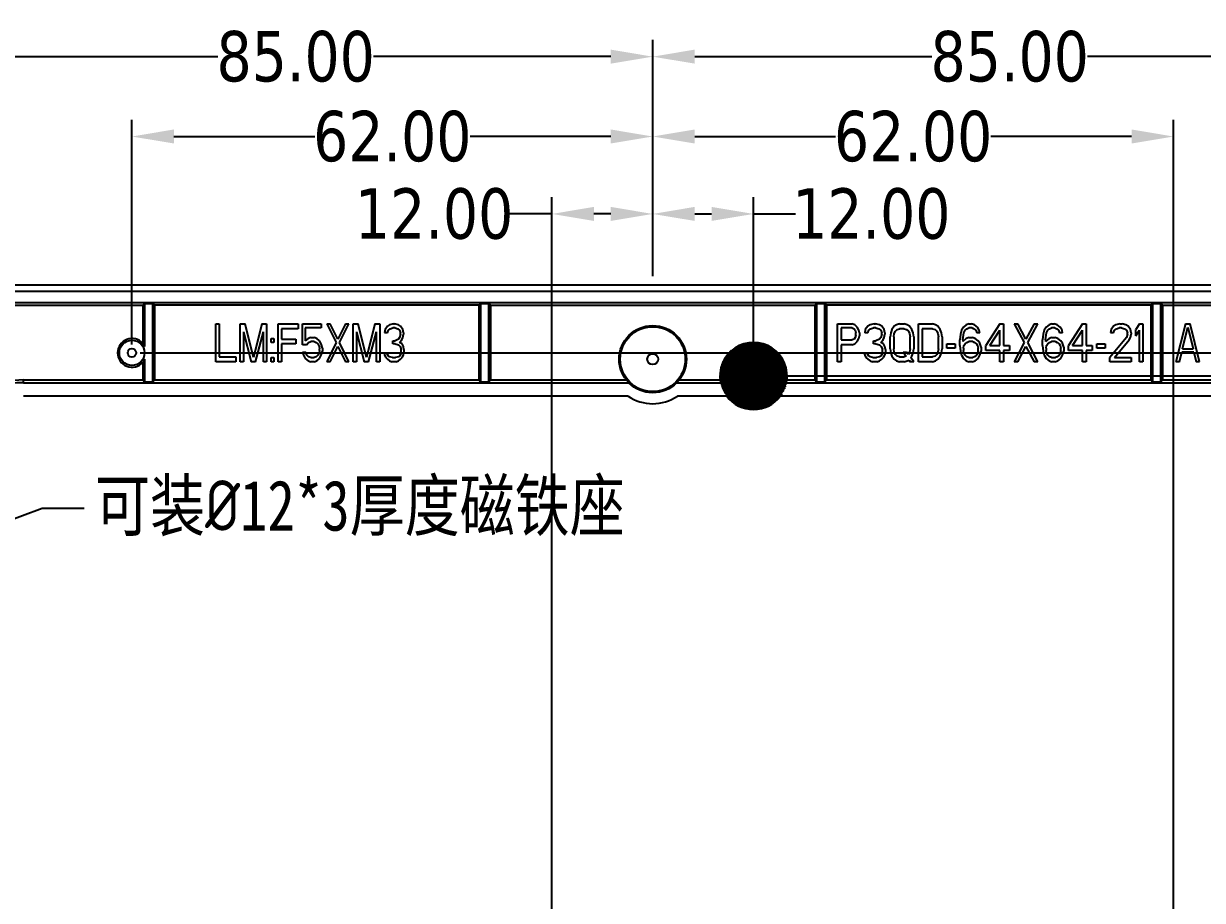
# Model space of a CAD drawing. Extents: x -1094 to 5067, y -562 to 305.
# Drawn here: x 158.5 to 298.9, y 58.8 to 163.2 of the extents above; entities that cross this region are included whole.
import ezdxf

# ---------------------------------------------------------------- set-up
doc = ezdxf.new("R2010")
doc.units = 0
doc.header["$LTSCALE"] = 1.21
doc.header["$MEASUREMENT"] = 0
doc.header["$PDMODE"] = 3
doc.header["$PDSIZE"] = 0.3125
doc.layers.get('0').update_dxf_attribs({"linetype": 'CONTINUOUS'})
doc.layers.get('Defpoints').update_dxf_attribs({"linetype": 'CONTINUOUS'})
doc.layers.add('轮廓线', color=7, linetype='CONTINUOUS', lineweight=30)
doc.styles.get("Standard").update_dxf_attribs({"font": 'verdana.ttf', "width": 0.8})
doc.dimstyles.get("Standard").update_dxf_attribs({"dimtxt": 0.15625, "dimasz": 0.1875, "dimexe": 0.125, "dimexo": 0.0625, "dimgap": 0.09, "dimtad": 0, "dimtih": 1, "dimtoh": 1, "dimzin": 4, "dimdsep": 46, "dimtxsty": 'Standard', "dimblk": 'CLOSED', "dimblk1": 'CLOSED', "dimblk2": 'CLOSED', "dimcen": 0.09, "dimadec": 0, "dimazin": 1, "dimtp": 0.01, "dimtm": 0.01, "dimtfac": 1, "dimtofl": 0, "dimtmove": 0, "dimatfit": 3, "dimldrblk": 'CLOSED', "dimfxl": 0, "dimtolj": 1, "dimtzin": 4, "dimarcsym": 0})

# ---------------------------------------------------------------- blocks, each defined once
blk = doc.blocks.new('*D9')
at = {"layer": 'Defpoints', "color": 0, "transparency": 16777216}
for p in [(77.17, 147.48), (77.17, 132.18), (89.17, 131.44)]:
    blk.add_point(p, dxfattribs=at)
at = {"layer": '轮廓线', "color": 0, "lineweight": -2, "transparency": 16777216}
for p, q in [((77.17, 133.18), (77.17, 149.48)), ((89.17, 132.44), (89.17, 149.48)), ((82.17, 147.48), (84.17, 147.48)), ((89.17, 147.48), (110.5, 147.48))]:
    blk.add_line(p, q, dxfattribs=at)
at = {"layer": '轮廓线', "color": 0, "transparency": 16777216}
for points in [[(82.17, 148.32), (82.17, 146.65), (77.17, 147.48)], [(84.17, 148.32), (84.17, 146.65), (89.17, 147.48)]]:
    blk.add_solid(points, dxfattribs=at)
at = {"layer": '轮廓线', "color": 0, "transparency": 16777216, "insert": (119.52, 147.48), "char_height": 6, "width": 97.7749, "attachment_point": 5}
blk.add_mtext('\\A1;12.00', dxfattribs=at)
blk = doc.blocks.new('*D12')
at = {"layer": 'Defpoints', "color": 0, "transparency": 16777216}
for p in [(151.39, 101.97), (139.85, 97.59)]:
    blk.add_point(p, dxfattribs=at)
at = {"layer": '轮廓线', "color": 0, "lineweight": -2, "transparency": 16777216}
for p, q in [((160.74, 105.51), (156.07, 103.74)), ((165.74, 105.51), (160.74, 105.51))]:
    blk.add_line(p, q, dxfattribs=at)
at = {"layer": '轮廓线', "color": 0, "transparency": 16777216}
blk.add_solid([(155.77, 104.52), (156.36, 102.96), (151.39, 101.97)], dxfattribs=at)
at = {"layer": '轮廓线', "color": 0, "transparency": 16777216, "insert": (198.56, 105.51), "char_height": 6, "attachment_point": 5}
blk.add_mtext('\\A1;{\\fSimSun|b0|i0|c134|p2;可装\\fISOCPEUR|b0|i0|c0|p34;%%C\\fSimSun|b0|i0|c134|p2;12*3厚度磁铁座}', dxfattribs=at)
blk = doc.blocks.new('*D13')
at = {"layer": 'Defpoints', "color": 0, "transparency": 16777216}
for p in [(245.42, 140.57), (233.42, 132.18), (245.42, 121.28)]:
    blk.add_point(p, dxfattribs=at)
at = {"layer": '轮廓线', "color": 0, "lineweight": -2, "transparency": 16777216}
for p, q in [((233.42, 133.18), (233.42, 142.57)), ((245.42, 122.28), (245.42, 142.57)), ((238.42, 140.57), (240.42, 140.57)), ((245.42, 140.57), (250.42, 140.57))]:
    blk.add_line(p, q, dxfattribs=at)
at = {"layer": '轮廓线', "color": 0, "transparency": 16777216}
for points in [[(238.42, 141.41), (238.42, 139.74), (233.42, 140.57)], [(240.42, 141.41), (240.42, 139.74), (245.42, 140.57)]]:
    blk.add_solid(points, dxfattribs=at)
at = {"layer": '轮廓线', "color": 0, "transparency": 16777216, "insert": (259.44, 140.57), "char_height": 6, "attachment_point": 5}
blk.add_mtext('\\A1;12.00', dxfattribs=at)
blk = doc.blocks.new('*D14')
at = {"layer": 'Defpoints', "color": 0, "transparency": 16777216}
for p in [(221.42, 140.57), (233.42, 135.29), (221.42, -48.72)]:
    blk.add_point(p, dxfattribs=at)
at = {"layer": '轮廓线', "color": 0, "lineweight": -2, "transparency": 16777216}
for p, q in [((221.42, -47.72), (221.42, 142.57)), ((233.42, 136.29), (233.42, 142.57)), ((221.42, 140.57), (216.42, 140.57)), ((228.42, 140.57), (226.42, 140.57))]:
    blk.add_line(p, q, dxfattribs=at)
at = {"layer": '轮廓线', "color": 0, "transparency": 16777216}
for points in [[(226.42, 141.41), (226.42, 139.74), (221.42, 140.57)], [(228.42, 141.41), (228.42, 139.74), (233.42, 140.57)]]:
    blk.add_solid(points, dxfattribs=at)
at = {"layer": '轮廓线', "color": 0, "transparency": 16777216, "insert": (207.4, 140.57), "char_height": 6, "attachment_point": 5}
blk.add_mtext('\\A1;12.00', dxfattribs=at)
blk = doc.blocks.new('*D15')
at = {"layer": 'Defpoints', "color": 0, "transparency": 16777216}
for p in [(171.42, 149.79), (233.42, 135.29), (171.42, 124.03)]:
    blk.add_point(p, dxfattribs=at)
at = {"layer": '轮廓线', "color": 0, "lineweight": -2, "transparency": 16777216}
for p, q in [((171.42, 125.03), (171.42, 151.79)), ((233.42, 136.29), (233.42, 151.79)), ((176.42, 149.79), (193.18, 149.79)), ((228.42, 149.79), (211.67, 149.79))]:
    blk.add_line(p, q, dxfattribs=at)
at = {"layer": '轮廓线', "color": 0, "transparency": 16777216}
for points in [[(176.42, 150.63), (176.42, 148.96), (171.42, 149.79)], [(228.42, 150.63), (228.42, 148.96), (233.42, 149.79)]]:
    blk.add_solid(points, dxfattribs=at)
at = {"layer": '轮廓线', "color": 0, "transparency": 16777216, "insert": (202.42, 149.79), "char_height": 6, "attachment_point": 5}
blk.add_mtext('\\A1;62.00', dxfattribs=at)
blk = doc.blocks.new('*D16')
at = {"layer": 'Defpoints', "color": 0, "transparency": 16777216}
for p in [(148.42, 159.3), (233.42, 144.04), (148.42, 109.28)]:
    blk.add_point(p, dxfattribs=at)
at = {"layer": '轮廓线', "color": 0, "lineweight": -2, "transparency": 16777216}
for p, q in [((148.42, 110.28), (148.42, 161.3)), ((233.42, 145.04), (233.42, 161.3)), ((153.42, 159.3), (181.65, 159.3)), ((228.42, 159.3), (200.19, 159.3))]:
    blk.add_line(p, q, dxfattribs=at)
at = {"layer": '轮廓线', "color": 0, "transparency": 16777216}
for points in [[(153.42, 160.14), (153.42, 158.47), (148.42, 159.3)], [(228.42, 160.14), (228.42, 158.47), (233.42, 159.3)]]:
    blk.add_solid(points, dxfattribs=at)
at = {"layer": '轮廓线', "color": 0, "transparency": 16777216, "insert": (190.92, 159.3), "char_height": 6, "attachment_point": 5}
blk.add_mtext('\\A1;85.00', dxfattribs=at)
blk = doc.blocks.new('*D17')
at = {"layer": 'Defpoints', "color": 0, "transparency": 16777216}
for p in [(295.42, 149.79), (233.42, 144.04), (295.42, -51.47)]:
    blk.add_point(p, dxfattribs=at)
at = {"layer": '轮廓线', "color": 0, "lineweight": -2, "transparency": 16777216}
for p, q in [((233.42, 145.04), (233.42, 151.79)), ((295.42, -50.47), (295.42, 151.79)), ((238.42, 149.79), (255.18, 149.79)), ((290.42, 149.79), (273.67, 149.79))]:
    blk.add_line(p, q, dxfattribs=at)
at = {"layer": '轮廓线', "color": 0, "transparency": 16777216}
for points in [[(238.42, 150.63), (238.42, 148.96), (233.42, 149.79)], [(290.42, 150.63), (290.42, 148.96), (295.42, 149.79)]]:
    blk.add_solid(points, dxfattribs=at)
at = {"layer": '轮廓线', "color": 0, "transparency": 16777216, "insert": (264.42, 149.79), "char_height": 6, "attachment_point": 5}
blk.add_mtext('\\A1;62.00', dxfattribs=at)
blk = doc.blocks.new('*D18')
at = {"layer": 'Defpoints', "color": 0, "transparency": 16777216}
for p in [(318.42, 159.3), (233.42, 153.17), (318.42, 109.28)]:
    blk.add_point(p, dxfattribs=at)
at = {"layer": '轮廓线', "color": 0, "lineweight": -2, "transparency": 16777216}
for p, q in [((233.42, 154.17), (233.42, 161.3)), ((318.42, 110.28), (318.42, 161.3)), ((238.42, 159.3), (266.65, 159.3)), ((313.42, 159.3), (285.19, 159.3))]:
    blk.add_line(p, q, dxfattribs=at)
at = {"layer": '轮廓线', "color": 0, "transparency": 16777216}
for points in [[(238.42, 160.14), (238.42, 158.47), (233.42, 159.3)], [(313.42, 160.14), (313.42, 158.47), (318.42, 159.3)]]:
    blk.add_solid(points, dxfattribs=at)
at = {"layer": '轮廓线', "color": 0, "transparency": 16777216, "insert": (275.92, 159.3), "char_height": 6, "attachment_point": 5}
blk.add_mtext('\\A1;85.00', dxfattribs=at)
blk = doc.blocks.new('*D20')
at = {"layer": 'Defpoints', "color": 0, "transparency": 16777216}
for p in [(245.42, 121.28), (348.08, 121.28), (332.55, 36.28)]:
    blk.add_point(p, dxfattribs=at)
at = {"layer": '轮廓线', "color": 0, "lineweight": -2, "transparency": 16777216}
for p, q in [((246.42, 121.28), (350.08, 121.28)), ((348.08, 116.28), (348.08, 88.05)), ((348.08, 41.28), (348.08, 69.51)), ((333.55, 36.28), (350.08, 36.28))]:
    blk.add_line(p, q, dxfattribs=at)
at = {"layer": '轮廓线', "color": 0, "transparency": 16777216}
for points in [[(347.24, 116.28), (348.91, 116.28), (348.08, 121.28)], [(347.24, 41.28), (348.91, 41.28), (348.08, 36.28)]]:
    blk.add_solid(points, dxfattribs=at)
at = {"layer": '轮廓线', "color": 0, "transparency": 16777216, "insert": (348.08, 78.78), "char_height": 6, "attachment_point": 5, "rotation": 90}
blk.add_mtext('\\A1;85.00', dxfattribs=at)
blk = doc.blocks.new('*D21')
at = {"layer": 'Defpoints', "color": 0, "transparency": 16777216}
for p in [(171.42, 124.03), (359.32, 124.03), (341.81, 36.28)]:
    blk.add_point(p, dxfattribs=at)
at = {"layer": '轮廓线', "color": 0, "lineweight": -2, "transparency": 16777216}
for p, q in [((172.42, 124.03), (361.32, 124.03)), ((359.32, 119.03), (359.32, 89.41)), ((359.32, 41.28), (359.32, 70.9)), ((342.81, 36.28), (361.32, 36.28))]:
    blk.add_line(p, q, dxfattribs=at)
at = {"layer": '轮廓线', "color": 0, "transparency": 16777216}
for points in [[(358.49, 119.03), (360.15, 119.03), (359.32, 124.03)], [(358.49, 41.28), (360.15, 41.28), (359.32, 36.28)]]:
    blk.add_solid(points, dxfattribs=at)
at = {"layer": '轮廓线', "color": 0, "transparency": 16777216, "insert": (359.32, 80.15), "char_height": 6, "attachment_point": 5, "rotation": 90}
blk.add_mtext('\\A1;87.75', dxfattribs=at)

msp = doc.modelspace()

# ---------------------------------------------------------------- hatches: boundary and pattern name
at = {"layer": '轮廓线'}
h = msp.add_hatch(dxfattribs=at)
h.set_pattern_fill('ANSI31', color=2)
h.set_pattern_definition([(45, (50.6349, 28.12221), (-0.08838835, 0.08838835), [])])
edge = h.paths.add_edge_path()
edge.add_arc((148.422, 109.279), 4, 0, 360)
edge = h.paths.add_edge_path()
edge.add_arc((245.422, 121.279), 4, 0, 360)
edge = h.paths.add_edge_path()
edge.add_arc((318.422, 109.279), 4, 0, 360)
edge = h.paths.add_edge_path()
edge.add_arc((318.422, 36.279), 3.86, 0, 360)
edge = h.paths.add_edge_path()
edge.add_arc((148.422, 36.279), 3.86, 0, 360)
edge = h.paths.add_edge_path()
edge.add_arc((148.422, -36.721), 4, 0, 360)
edge = h.paths.add_edge_path()
edge.add_arc((221.422, -48.721), 4, 0, 360)
edge = h.paths.add_edge_path()
edge.add_arc((318.422, -36.721), 4, 0, 360)

# ---------------------------------------------------------------- linework, layer by layer
at = {"color": 7, "linetype": 'Continuous'}
for p, q in [((137.551, 132.128), (329.272, 132.128)), ((138.288, 131.394), (328.535, 131.394)), ((139.675, 130.028), (327.172, 130.028)), ((154.139, 129.701), (172.711, 129.701)), ((172.711, 129.701), (172.925, 129.915)), ((172.711, 129.701), (172.711, 125.162)), ((172.925, 129.915), (172.925, 124.778)), ((172.925, 129.915), (173.925, 129.915)), ((173.925, 120.591), (173.925, 129.915)), ((174.139, 129.701), (173.925, 129.915)), ((174.139, 120.806), (174.139, 129.701)), ((212.71, 129.701), (174.139, 129.701)), ((212.71, 129.701), (212.924, 129.915)), ((212.71, 129.701), (212.71, 120.806)), ((212.924, 129.915), (212.924, 120.591)), ((212.924, 129.915), (213.924, 129.915)), ((213.924, 120.591), (213.924, 129.915)), ((214.138, 129.701), (213.924, 129.915)), ((214.138, 120.806), (214.138, 129.701)), ((214.138, 129.701), (252.709, 129.701)), ((252.709, 129.701), (252.923, 129.915)), ((252.709, 129.701), (252.709, 120.806)), ((252.923, 129.915), (252.923, 120.591)), ((252.923, 129.915), (253.923, 129.915)), ((253.923, 120.591), (253.923, 129.915)), ((254.137, 129.701), (253.923, 129.915)), ((254.137, 120.806), (254.137, 129.701)), ((292.709, 129.701), (254.137, 129.701)), ((292.709, 129.701), (292.923, 129.915)), ((292.709, 129.701), (292.709, 120.806)), ((292.923, 129.915), (292.923, 120.591)), ((292.923, 129.915), (293.923, 129.915)), ((293.923, 120.591), (293.923, 129.915)), ((294.137, 129.701), (293.923, 129.915)), ((294.137, 120.806), (294.137, 129.701)), ((294.137, 129.701), (312.708, 129.701)), ((181.425, 122.978), (181.425, 127.478)), ((181.425, 127.478), (181.818, 127.478)), ((181.818, 127.478), (181.818, 123.553)), ((184.312, 122.978), (184.312, 127.478)), ((184.312, 127.478), (184.903, 127.478)), ((184.706, 126.521), (184.706, 122.978)), ((184.706, 126.521), (185.625, 122.978)), ((185.887, 123.457), (184.903, 127.478)), ((186.871, 127.478), (185.887, 123.457)), ((186.15, 122.978), (187.068, 126.521)), ((186.871, 127.478), (187.462, 127.478)), ((187.068, 122.978), (187.068, 126.521)), ((187.462, 127.478), (187.462, 122.978)), ((188.84, 122.978), (188.84, 127.478)), ((188.84, 127.478), (191.203, 127.478)), ((189.234, 126.904), (189.234, 125.659)), ((191.203, 126.904), (189.234, 126.904)), ((191.203, 127.478), (191.203, 126.904)), ((191.728, 124.989), (191.728, 127.478)), ((191.728, 127.478), (193.959, 127.478)), ((192.056, 126.999), (192.056, 125.468)), ((193.959, 126.999), (192.056, 126.999)), ((193.959, 127.478), (193.959, 126.999)), ((194.615, 127.478), (195.731, 125.276)), ((194.615, 127.478), (195.009, 127.478)), ((195.927, 125.659), (195.009, 127.478)), ((196.846, 127.478), (195.927, 125.659)), ((196.124, 125.276), (197.24, 127.478)), ((196.846, 127.478), (197.24, 127.478)), ((197.765, 122.978), (197.765, 127.478)), ((197.765, 127.478), (198.356, 127.478)), ((198.159, 126.521), (198.159, 122.978)), ((198.159, 126.521), (199.077, 122.978)), ((199.34, 123.457), (198.356, 127.478)), ((200.324, 127.478), (199.34, 123.457)), ((199.602, 122.978), (200.521, 126.521)), ((200.324, 127.478), (200.915, 127.478)), ((200.521, 122.978), (200.521, 126.521)), ((200.915, 127.478), (200.915, 122.978)), ((201.571, 126.808), (201.506, 126.425)), ((201.834, 126.425), (201.506, 126.425)), ((201.834, 127.191), (201.571, 126.808)), ((202.096, 127.382), (201.834, 127.191)), ((201.834, 126.425), (201.965, 126.712)), ((201.965, 126.712), (202.162, 126.904)), ((202.556, 127.478), (202.096, 127.382)), ((202.162, 126.904), (202.49, 126.999)), ((202.752, 126.999), (202.49, 126.999)), ((202.556, 127.478), (202.687, 127.478)), ((203.146, 127.382), (202.687, 127.478)), ((202.752, 126.999), (203.08, 126.904)), ((203.08, 126.904), (203.277, 126.712)), ((203.409, 127.191), (203.146, 127.382)), ((203.277, 126.712), (203.409, 126.425)), ((203.671, 126.808), (203.409, 127.191)), ((203.409, 126.234), (203.409, 126.425)), ((203.737, 126.425), (203.671, 126.808)), ((203.737, 126.425), (203.737, 126.234)), ((255.423, 122.978), (255.423, 127.478)), ((255.423, 127.478), (257.111, 127.478)), ((255.845, 126.999), (255.845, 125.563)), ((257.181, 126.999), (255.845, 126.999)), ((257.462, 127.382), (257.111, 127.478)), ((257.181, 126.999), (257.392, 126.904)), ((257.392, 126.904), (257.533, 126.712)), ((257.744, 127.095), (257.462, 127.382)), ((257.533, 126.712), (257.603, 126.425)), ((257.603, 126.138), (257.603, 126.425)), ((257.955, 126.712), (257.744, 127.095)), ((258.025, 126.425), (257.955, 126.712)), ((258.025, 126.425), (258.025, 126.042)), ((258.728, 126.808), (258.658, 126.425)), ((259.009, 126.425), (258.658, 126.425)), ((259.009, 127.191), (258.728, 126.808)), ((259.29, 127.382), (259.009, 127.191)), ((259.009, 126.425), (259.15, 126.712)), ((259.15, 126.712), (259.361, 126.904)), ((259.783, 127.478), (259.29, 127.382)), ((259.361, 126.904), (259.712, 126.999)), ((259.994, 126.999), (259.712, 126.999)), ((259.783, 127.478), (259.923, 127.478)), ((260.415, 127.382), (259.923, 127.478)), ((259.994, 126.999), (260.345, 126.904)), ((260.345, 126.904), (260.556, 126.712)), ((260.697, 127.191), (260.415, 127.382)), ((260.556, 126.712), (260.697, 126.425)), ((260.978, 126.808), (260.697, 127.191)), ((260.697, 126.234), (260.697, 126.425)), ((261.048, 126.425), (260.978, 126.808)), ((261.048, 126.425), (261.048, 126.234)), ((261.751, 126.425), (261.681, 125.946)), ((261.892, 126.808), (261.751, 126.425)), ((262.173, 127.191), (261.892, 126.808)), ((262.103, 125.946), (262.173, 126.329)), ((262.454, 127.382), (262.173, 127.191)), ((262.173, 126.329), (262.314, 126.617)), ((262.314, 126.617), (262.525, 126.808)), ((262.806, 127.478), (262.454, 127.382)), ((262.525, 126.808), (262.806, 126.904)), ((262.806, 127.478), (263.368, 127.478)), ((263.368, 126.904), (262.806, 126.904)), ((263.72, 127.382), (263.368, 127.478)), ((263.368, 126.904), (263.65, 126.808)), ((263.65, 126.808), (263.861, 126.617)), ((264.001, 127.191), (263.72, 127.382)), ((263.861, 126.617), (264.001, 126.329)), ((264.283, 126.808), (264.001, 127.191)), ((264.001, 126.329), (264.072, 125.946)), ((264.423, 126.425), (264.283, 126.808)), ((264.493, 125.946), (264.423, 126.425)), ((265.056, 122.978), (265.056, 127.478)), ((265.056, 127.478), (266.743, 127.478)), ((265.478, 126.904), (265.478, 123.553)), ((266.743, 126.904), (265.478, 126.904)), ((267.095, 127.382), (266.743, 127.478)), ((266.743, 126.904), (267.025, 126.808)), ((267.025, 126.808), (267.236, 126.617)), ((267.376, 127.191), (267.095, 127.382)), ((267.236, 126.617), (267.376, 126.329)), ((267.657, 126.808), (267.376, 127.191)), ((267.376, 126.329), (267.447, 125.946)), ((267.798, 126.425), (267.657, 126.808)), ((267.868, 125.946), (267.798, 126.425)), ((270.189, 126.712), (270.048, 126.234)), ((270.4, 127.095), (270.189, 126.712)), ((270.751, 127.382), (270.4, 127.095)), ((270.4, 126.138), (270.47, 126.425)), ((270.47, 126.425), (270.611, 126.712)), ((270.611, 126.712), (270.821, 126.904)), ((271.103, 127.478), (270.751, 127.382)), ((270.821, 126.904), (271.032, 126.999)), ((271.454, 126.999), (271.032, 126.999)), ((271.103, 127.478), (271.384, 127.478)), ((271.736, 127.382), (271.384, 127.478)), ((271.454, 126.999), (271.665, 126.904)), ((271.665, 126.904), (271.876, 126.712)), ((272.087, 127.095), (271.736, 127.382)), ((271.876, 126.712), (272.017, 126.425)), ((272.368, 126.425), (272.017, 126.425)), ((272.298, 126.712), (272.087, 127.095)), ((272.368, 126.425), (272.298, 126.712)), ((274.759, 127.478), (273.071, 124.893)), ((273.564, 124.893), (274.759, 126.712)), ((274.759, 127.478), (275.181, 127.478)), ((274.759, 124.893), (274.759, 126.712)), ((275.181, 127.478), (275.181, 124.893)), ((276.446, 127.478), (277.642, 125.276)), ((276.446, 127.478), (276.868, 127.478)), ((277.853, 125.659), (276.868, 127.478)), ((278.837, 127.478), (277.853, 125.659)), ((278.064, 125.276), (279.259, 127.478)), ((278.837, 127.478), (279.259, 127.478)), ((280.032, 126.712), (279.892, 126.234)), ((280.243, 127.095), (280.032, 126.712)), ((280.595, 127.382), (280.243, 127.095)), ((280.243, 126.138), (280.314, 126.425)), ((280.314, 126.425), (280.454, 126.712)), ((280.454, 126.712), (280.665, 126.904)), ((280.946, 127.478), (280.595, 127.382)), ((280.665, 126.904), (280.876, 126.999)), ((281.298, 126.999), (280.876, 126.999)), ((280.946, 127.478), (281.228, 127.478)), ((281.579, 127.382), (281.228, 127.478)), ((281.298, 126.999), (281.509, 126.904)), ((281.509, 126.904), (281.72, 126.712)), ((281.931, 127.095), (281.579, 127.382)), ((281.72, 126.712), (281.86, 126.425)), ((282.212, 126.425), (281.86, 126.425)), ((282.142, 126.712), (281.931, 127.095)), ((282.212, 126.425), (282.142, 126.712)), ((284.602, 127.478), (282.915, 124.893)), ((283.407, 124.893), (284.602, 126.712)), ((284.602, 127.478), (285.024, 127.478)), ((284.602, 124.893), (284.602, 126.712)), ((285.024, 127.478), (285.024, 124.893)), ((287.977, 126.808), (287.907, 126.425)), ((288.259, 126.425), (287.907, 126.425)), ((288.259, 127.191), (287.977, 126.808)), ((288.54, 127.382), (288.259, 127.191)), ((288.259, 126.425), (288.399, 126.712)), ((288.399, 126.712), (288.61, 126.904)), ((289.032, 127.478), (288.54, 127.382)), ((288.61, 126.904), (288.962, 126.999)), ((289.243, 126.999), (288.962, 126.999)), ((289.032, 127.478), (289.313, 127.478)), ((289.243, 126.999), (289.595, 126.904)), ((289.735, 127.382), (289.313, 127.478)), ((289.595, 126.904), (289.806, 126.712)), ((290.016, 127.191), (289.735, 127.382)), ((289.806, 126.712), (289.946, 126.425)), ((289.946, 126.234), (289.946, 126.425)), ((290.298, 126.808), (290.016, 127.191)), ((290.368, 126.425), (290.298, 126.808)), ((290.368, 126.425), (290.368, 126.234)), ((291.352, 127.478), (290.931, 126.808)), ((290.931, 126.042), (290.931, 126.808)), ((290.931, 126.042), (291.352, 126.712)), ((291.352, 127.478), (291.774, 127.478)), ((291.352, 122.978), (291.352, 126.712)), ((291.774, 127.478), (291.774, 122.978)), ((296.837, 127.478), (295.712, 122.978)), ((296.485, 124.51), (297.118, 127.095)), ((296.837, 127.478), (297.399, 127.478)), ((297.118, 127.095), (297.751, 124.51)), ((298.524, 122.978), (297.399, 127.478)), ((172.796, 124.907), (172.925, 124.778)), ((187.987, 125.276), (187.987, 125.755)), ((187.987, 125.755), (188.315, 125.755)), ((188.315, 125.276), (187.987, 125.276)), ((188.315, 125.755), (188.315, 125.276)), ((189.234, 125.659), (190.94, 125.659)), ((189.234, 125.085), (189.234, 122.978)), ((190.94, 125.085), (189.234, 125.085)), ((190.94, 125.659), (190.94, 125.085)), ((192.187, 124.989), (191.728, 124.989)), ((192.384, 125.755), (192.056, 125.468)), ((192.187, 124.989), (192.449, 125.276)), ((192.712, 125.851), (192.384, 125.755)), ((192.449, 125.276), (192.712, 125.372)), ((192.712, 125.851), (193.106, 125.851)), ((193.106, 125.372), (192.712, 125.372)), ((193.434, 125.755), (193.106, 125.851)), ((193.106, 125.372), (193.368, 125.276)), ((193.368, 125.276), (193.565, 125.085)), ((193.762, 125.468), (193.434, 125.755)), ((193.565, 125.085), (193.696, 124.797)), ((193.959, 125.085), (193.762, 125.468)), ((194.09, 124.606), (193.959, 125.085)), ((195.731, 125.276), (194.615, 122.978)), ((197.24, 122.978), (196.124, 125.276)), ((202.49, 125.085), (202.49, 125.468)), ((202.49, 125.468), (202.752, 125.468)), ((202.752, 125.085), (202.49, 125.085)), ((203.146, 125.659), (202.752, 125.468)), ((202.752, 125.085), (203.146, 124.989)), ((203.277, 125.851), (203.146, 125.659)), ((203.146, 124.989), (203.343, 124.797)), ((203.409, 126.234), (203.277, 125.851)), ((203.277, 125.276), (203.54, 125.563)), ((203.605, 125.085), (203.277, 125.276)), ((203.54, 125.563), (203.671, 125.851)), ((203.737, 124.797), (203.605, 125.085)), ((203.671, 125.851), (203.737, 126.234)), ((255.845, 125.563), (257.181, 125.563)), ((255.845, 124.989), (255.845, 122.978)), ((257.111, 124.989), (255.845, 124.989)), ((257.111, 124.989), (257.462, 125.085)), ((257.392, 125.659), (257.181, 125.563)), ((257.533, 125.851), (257.392, 125.659)), ((257.462, 125.085), (257.744, 125.372)), ((257.603, 126.138), (257.533, 125.851)), ((257.744, 125.372), (257.955, 125.755)), ((257.955, 125.755), (258.025, 126.042)), ((259.712, 125.085), (259.712, 125.468)), ((259.712, 125.468), (259.994, 125.468)), ((259.994, 125.085), (259.712, 125.085)), ((260.415, 125.659), (259.994, 125.468)), ((259.994, 125.085), (260.415, 124.989)), ((260.556, 125.851), (260.415, 125.659)), ((260.415, 124.989), (260.626, 124.797)), ((260.697, 126.234), (260.556, 125.851)), ((260.556, 125.276), (260.837, 125.563)), ((260.908, 125.085), (260.556, 125.276)), ((260.837, 125.563), (260.978, 125.851)), ((261.048, 124.797), (260.908, 125.085)), ((260.978, 125.851), (261.048, 126.234)), ((261.681, 124.51), (261.681, 125.946)), ((262.103, 125.946), (262.103, 124.51)), ((264.072, 124.51), (264.072, 125.946)), ((264.493, 125.946), (264.493, 124.51)), ((267.447, 124.51), (267.447, 125.946)), ((267.868, 125.946), (267.868, 124.51)), ((268.431, 124.606), (268.431, 125.085)), ((268.431, 125.085), (269.415, 125.085)), ((269.415, 125.085), (269.415, 124.606)), ((270.048, 126.234), (269.978, 125.563)), ((269.978, 124.893), (269.978, 125.563)), ((270.329, 125.563), (270.4, 126.138)), ((270.751, 125.755), (270.329, 125.372)), ((270.329, 125.563), (270.329, 125.372)), ((270.47, 124.893), (270.611, 125.085)), ((270.611, 125.085), (270.821, 125.276)), ((271.103, 125.851), (270.751, 125.755)), ((270.821, 125.276), (271.032, 125.372)), ((271.525, 125.372), (271.032, 125.372)), ((271.103, 125.851), (271.454, 125.851)), ((271.806, 125.755), (271.454, 125.851)), ((271.525, 125.372), (271.736, 125.276)), ((271.736, 125.276), (271.946, 125.085)), ((272.157, 125.468), (271.806, 125.755)), ((271.946, 125.085), (272.087, 124.893)), ((272.368, 125.18), (272.157, 125.468)), ((272.509, 124.702), (272.368, 125.18)), ((277.642, 125.276), (276.446, 122.978)), ((279.259, 122.978), (278.064, 125.276)), ((279.892, 126.234), (279.821, 125.563)), ((279.821, 124.893), (279.821, 125.563)), ((280.173, 125.563), (280.243, 126.138)), ((280.595, 125.755), (280.173, 125.372)), ((280.173, 125.563), (280.173, 125.372)), ((280.314, 124.893), (280.454, 125.085)), ((280.454, 125.085), (280.665, 125.276)), ((280.946, 125.851), (280.595, 125.755)), ((280.665, 125.276), (280.876, 125.372)), ((281.368, 125.372), (280.876, 125.372)), ((280.946, 125.851), (281.298, 125.851)), ((281.649, 125.755), (281.298, 125.851)), ((281.368, 125.372), (281.579, 125.276)), ((281.579, 125.276), (281.79, 125.085)), ((282.001, 125.468), (281.649, 125.755)), ((281.79, 125.085), (281.931, 124.893)), ((282.212, 125.18), (282.001, 125.468)), ((282.353, 124.702), (282.212, 125.18)), ((286.29, 124.606), (286.29, 125.085)), ((286.29, 125.085), (287.274, 125.085)), ((287.274, 125.085), (287.274, 124.606)), ((289.806, 125.851), (287.837, 123.457)), ((288.399, 123.457), (290.157, 125.563)), ((289.946, 126.234), (289.806, 125.851)), ((290.157, 125.563), (290.298, 125.851)), ((290.298, 125.851), (290.368, 126.234)), ((172.925, 124.778), (172.724, 124.778)), ((181.818, 123.553), (183.787, 123.553)), ((183.787, 123.553), (183.787, 122.978)), ((191.728, 124.127), (191.859, 123.744)), ((191.728, 124.127), (192.121, 124.127)), ((191.859, 123.744), (192.056, 123.361)), ((192.253, 123.744), (192.121, 124.127)), ((192.449, 123.553), (192.253, 123.744)), ((192.712, 123.457), (192.449, 123.553)), ((193.368, 123.553), (193.106, 123.457)), ((193.565, 123.744), (193.368, 123.553)), ((193.696, 124.031), (193.565, 123.744)), ((193.696, 124.797), (193.762, 124.51)), ((193.762, 124.319), (193.696, 124.031)), ((193.762, 124.319), (193.762, 124.51)), ((193.762, 123.361), (193.959, 123.744)), ((193.959, 123.744), (194.09, 124.223)), ((194.09, 124.606), (194.09, 124.223)), ((195.009, 122.978), (195.927, 124.797)), ((195.927, 124.797), (196.846, 122.978)), ((201.44, 124.031), (201.506, 123.744)), ((201.44, 124.031), (201.768, 124.031)), ((201.506, 123.744), (201.637, 123.457)), ((201.834, 123.84), (201.768, 124.031)), ((201.965, 123.648), (201.834, 123.84)), ((202.096, 123.553), (201.965, 123.648)), ((202.424, 123.457), (202.096, 123.553)), ((203.146, 123.553), (202.818, 123.457)), ((203.277, 123.648), (203.146, 123.553)), ((203.409, 123.84), (203.277, 123.648)), ((203.343, 124.797), (203.474, 124.414)), ((203.474, 124.031), (203.409, 123.84)), ((203.474, 124.031), (203.474, 124.414)), ((203.605, 123.457), (203.737, 123.744)), ((203.802, 124.414), (203.737, 124.797)), ((203.737, 123.744), (203.802, 124.031)), ((203.802, 124.414), (203.802, 124.031)), ((258.587, 124.031), (258.658, 123.744)), ((258.587, 124.031), (258.939, 124.031)), ((258.658, 123.744), (258.798, 123.457)), ((259.009, 123.84), (258.939, 124.031)), ((259.15, 123.648), (259.009, 123.84)), ((259.29, 123.553), (259.15, 123.648)), ((259.642, 123.457), (259.29, 123.553)), ((260.415, 123.553), (260.064, 123.457)), ((260.556, 123.648), (260.415, 123.553)), ((260.697, 123.84), (260.556, 123.648)), ((260.626, 124.797), (260.767, 124.414)), ((260.767, 124.031), (260.697, 123.84)), ((260.767, 124.031), (260.767, 124.414)), ((260.908, 123.457), (261.048, 123.744)), ((261.119, 124.414), (261.048, 124.797)), ((261.048, 123.744), (261.119, 124.031)), ((261.119, 124.414), (261.119, 124.031)), ((261.681, 124.51), (261.751, 124.031)), ((261.751, 124.031), (261.892, 123.648)), ((261.892, 123.648), (262.173, 123.266)), ((262.173, 124.127), (262.103, 124.51)), ((262.314, 123.84), (262.173, 124.127)), ((262.525, 123.648), (262.314, 123.84)), ((262.806, 123.553), (262.525, 123.648)), ((262.806, 123.553), (263.368, 123.553)), ((263.228, 124.127), (263.579, 123.648)), ((263.228, 124.127), (263.65, 124.127)), ((263.579, 123.648), (263.368, 123.553)), ((263.861, 123.84), (263.65, 124.127)), ((264.001, 124.127), (263.861, 123.84)), ((264.072, 124.51), (264.001, 124.127)), ((264.142, 123.457), (264.283, 123.648)), ((264.283, 123.648), (264.423, 124.031)), ((264.423, 124.031), (264.493, 124.51)), ((265.478, 123.553), (266.743, 123.553)), ((267.025, 123.648), (266.743, 123.553)), ((267.236, 123.84), (267.025, 123.648)), ((267.376, 124.127), (267.236, 123.84)), ((267.447, 124.51), (267.376, 124.127)), ((267.376, 123.266), (267.657, 123.648)), ((267.657, 123.648), (267.798, 124.031)), ((267.798, 124.031), (267.868, 124.51)), ((269.415, 124.606), (268.431, 124.606)), ((269.978, 124.893), (270.048, 124.223)), ((270.048, 124.223), (270.189, 123.744)), ((270.189, 123.744), (270.4, 123.361)), ((270.4, 124.606), (270.47, 124.893)), ((270.4, 124.606), (270.4, 124.319)), ((270.47, 124.031), (270.4, 124.319)), ((270.611, 123.744), (270.47, 124.031)), ((270.821, 123.553), (270.611, 123.744)), ((271.032, 123.457), (270.821, 123.553)), ((271.736, 123.553), (271.525, 123.457)), ((271.946, 123.744), (271.736, 123.553)), ((272.087, 124.031), (271.946, 123.744)), ((272.087, 124.893), (272.157, 124.606)), ((272.157, 124.319), (272.087, 124.031)), ((272.157, 124.319), (272.157, 124.606)), ((272.157, 123.361), (272.368, 123.744)), ((272.368, 123.744), (272.509, 124.223)), ((272.509, 124.702), (272.509, 124.223)), ((273.071, 124.319), (273.071, 124.893)), ((274.759, 124.319), (273.071, 124.319)), ((273.564, 124.893), (274.759, 124.893)), ((274.759, 122.978), (274.759, 124.319)), ((275.181, 124.893), (275.884, 124.893)), ((275.181, 124.319), (275.181, 122.978)), ((275.884, 124.319), (275.181, 124.319)), ((275.884, 124.893), (275.884, 124.319)), ((276.868, 122.978), (277.853, 124.797)), ((277.853, 124.797), (278.837, 122.978)), ((279.821, 124.893), (279.892, 124.223)), ((279.892, 124.223), (280.032, 123.744)), ((280.032, 123.744), (280.243, 123.361)), ((280.243, 124.606), (280.314, 124.893)), ((280.243, 124.606), (280.243, 124.319)), ((280.314, 124.031), (280.243, 124.319)), ((280.454, 123.744), (280.314, 124.031)), ((280.665, 123.553), (280.454, 123.744)), ((280.876, 123.457), (280.665, 123.553)), ((281.579, 123.553), (281.368, 123.457)), ((281.79, 123.744), (281.579, 123.553)), ((281.931, 124.031), (281.79, 123.744)), ((281.931, 124.893), (282.001, 124.606)), ((282.001, 124.319), (281.931, 124.031)), ((282.001, 124.319), (282.001, 124.606)), ((282.001, 123.361), (282.212, 123.744)), ((282.212, 123.744), (282.353, 124.223)), ((282.353, 124.702), (282.353, 124.223)), ((282.915, 124.319), (282.915, 124.893)), ((284.602, 124.319), (282.915, 124.319)), ((283.407, 124.893), (284.602, 124.893)), ((284.602, 122.978), (284.602, 124.319)), ((285.024, 124.893), (285.727, 124.893)), ((285.024, 124.319), (285.024, 122.978)), ((285.727, 124.319), (285.024, 124.319)), ((285.727, 124.893), (285.727, 124.319)), ((287.274, 124.606), (286.29, 124.606)), ((296.134, 122.978), (296.415, 124.127)), ((297.821, 124.127), (296.415, 124.127)), ((296.485, 124.51), (297.751, 124.51)), ((297.821, 124.127), (298.102, 122.978)), ((172.711, 122.895), (172.711, 120.806)), ((172.724, 123.278), (172.925, 123.278)), ((172.796, 123.15), (172.925, 123.278)), ((172.925, 123.278), (172.925, 120.591)), ((183.787, 122.978), (181.425, 122.978)), ((184.706, 122.978), (184.312, 122.978)), ((186.15, 122.978), (185.625, 122.978)), ((187.462, 122.978), (187.068, 122.978)), ((187.987, 122.978), (187.987, 123.457)), ((187.987, 123.457), (188.315, 123.457)), ((188.315, 122.978), (187.987, 122.978)), ((188.315, 123.457), (188.315, 122.978)), ((189.234, 122.978), (188.84, 122.978)), ((192.056, 123.361), (192.384, 123.074)), ((192.384, 123.074), (192.712, 122.978)), ((192.712, 123.457), (193.106, 123.457)), ((193.106, 122.978), (192.712, 122.978)), ((193.106, 122.978), (193.434, 123.074)), ((193.434, 123.074), (193.762, 123.361)), ((195.009, 122.978), (194.615, 122.978)), ((197.24, 122.978), (196.846, 122.978)), ((198.159, 122.978), (197.765, 122.978)), ((199.602, 122.978), (199.077, 122.978)), ((200.915, 122.978), (200.521, 122.978)), ((201.637, 123.457), (201.834, 123.266)), ((201.834, 123.266), (202.096, 123.074)), ((202.096, 123.074), (202.359, 122.978)), ((202.884, 122.978), (202.359, 122.978)), ((202.424, 123.457), (202.818, 123.457)), ((202.884, 122.978), (203.146, 123.074)), ((203.146, 123.074), (203.409, 123.266)), ((203.409, 123.266), (203.605, 123.457)), ((255.845, 122.978), (255.423, 122.978)), ((258.798, 123.457), (259.009, 123.266)), ((259.009, 123.266), (259.29, 123.074)), ((259.29, 123.074), (259.572, 122.978)), ((260.134, 122.978), (259.572, 122.978)), ((259.642, 123.457), (260.064, 123.457)), ((260.134, 122.978), (260.415, 123.074)), ((260.415, 123.074), (260.697, 123.266)), ((260.697, 123.266), (260.908, 123.457)), ((262.173, 123.266), (262.454, 123.074)), ((262.454, 123.074), (262.806, 122.978)), ((263.368, 122.978), (262.806, 122.978)), ((263.368, 122.978), (263.72, 123.074)), ((263.72, 123.074), (263.931, 123.17)), ((263.931, 123.17), (264.072, 122.978)), ((264.493, 122.978), (264.072, 122.978)), ((264.493, 122.978), (264.142, 123.457)), ((266.743, 122.978), (265.056, 122.978)), ((266.743, 122.978), (267.095, 123.074)), ((267.095, 123.074), (267.376, 123.266)), ((270.4, 123.361), (270.751, 123.074)), ((270.751, 123.074), (271.103, 122.978)), ((271.032, 123.457), (271.525, 123.457)), ((271.454, 122.978), (271.103, 122.978)), ((271.454, 122.978), (271.806, 123.074)), ((271.806, 123.074), (272.157, 123.361)), ((275.181, 122.978), (274.759, 122.978)), ((276.868, 122.978), (276.446, 122.978)), ((279.259, 122.978), (278.837, 122.978)), ((280.243, 123.361), (280.595, 123.074)), ((280.595, 123.074), (280.946, 122.978)), ((280.876, 123.457), (281.368, 123.457)), ((281.298, 122.978), (280.946, 122.978)), ((281.298, 122.978), (281.649, 123.074)), ((281.649, 123.074), (282.001, 123.361)), ((285.024, 122.978), (284.602, 122.978)), ((287.837, 122.978), (287.837, 123.457)), ((290.368, 122.978), (287.837, 122.978)), ((288.399, 123.457), (290.368, 123.457)), ((290.368, 123.457), (290.368, 122.978)), ((291.774, 122.978), (291.352, 122.978)), ((296.134, 122.978), (295.712, 122.978)), ((298.524, 122.978), (298.102, 122.978)), ((158.525, 120.478), (158.525, 120.806)), ((158.525, 120.806), (172.711, 120.806)), ((172.711, 120.806), (172.925, 120.591)), ((174.139, 120.806), (173.925, 120.591)), ((174.139, 120.806), (212.71, 120.806)), ((212.71, 120.806), (212.924, 120.591)), ((214.138, 120.806), (213.924, 120.591)), ((214.138, 120.806), (230.28, 120.806)), ((236.568, 120.806), (241.452, 120.806)), ((249.395, 120.806), (252.709, 120.806)), ((252.709, 120.806), (252.923, 120.591)), ((254.137, 120.806), (253.923, 120.591)), ((254.137, 120.806), (292.709, 120.806)), ((292.709, 120.806), (292.923, 120.591)), ((294.137, 120.806), (293.923, 120.591)), ((294.137, 120.806), (308.322, 120.806)), ((158.525, 120.478), (230.567, 120.478)), ((172.925, 120.591), (173.925, 120.591)), ((212.924, 120.591), (213.924, 120.591)), ((236.28, 120.478), (241.504, 120.478)), ((249.343, 120.478), (308.322, 120.478)), ((252.923, 120.591), (253.923, 120.591)), ((292.923, 120.591), (293.923, 120.591)), ((230.484, 118.864), (158.525, 118.864)), ((242.234, 118.864), (236.364, 118.864)), ((308.322, 118.864), (248.613, 118.864))]:
    msp.add_line(p, q, dxfattribs=at)
for centre, radius in [((233.424, 123.278), 4), ((233.424, 123.278), 3.868), ((171.425, 124.028), 1.5), ((171.425, 124.028), 0.5), ((233.424, 123.278), 0.65), ((245.423, 121.278), 1.25)]:
    msp.add_circle(centre, radius, dxfattribs=at)
for centre, radius, start, end in [((171.425, 124.028), 1.714, 41.39047, 318.60953), ((169.393, 123.907), 3.547, 16.36844, 20.7076), ((167.196, 127.968), 6.383, 330.01365, 331.33856), ((245.423, 121.278), 4, 348.46304, 191.53696), ((169.393, 124.149), 3.547, 339.29207, 343.63189), ((167.196, 120.088), 6.383, 28.66144, 29.98635), ((158.525, 111.178), 9.627, 90, 117.10201), ((158.525, 111.178), 9.3, 90, 167.76982), ((233.424, 123.278), 5.304, 236.33428, 303.66572), ((245.423, 121.278), 4, 217.12613, 322.87387)]:
    msp.add_arc(centre, radius, start, end, dxfattribs=at)

# ---------------------------------------------------------------- dimensions: what is measured, and where the dimension line sits
at = {"layer": '轮廓线'}
for base, p1, p2, picture, middle in [((148.422, 159.304), (233.422, 144.042), (148.422, 109.279), '*D16', (190.922, 159.304)), ((318.422, 159.304), (233.422, 153.173), (318.422, 109.279), '*D18', (275.922, 159.304)), ((171.422, 149.792), (233.422, 135.292), (171.422, 124.029), '*D15', (202.422, 149.792)), ((295.422, 149.792), (233.422, 144.042), (295.422, -51.471), '*D17', (264.422, 149.792)), ((221.422, 140.574), (233.422, 135.292), (221.422, -48.721), '*D14', (207.403, 140.574)), ((245.422, 140.574), (233.422, 132.179), (245.422, 121.279), '*D13', (259.442, 140.574))]:
    dim = msp.add_linear_dim(base=base, p1=p1, p2=p2, dimstyle='Standard', override={"dimtxt": 6, "dimasz": 5, "dimexe": 2, "dimexo": 1, "dimtih": 0, "dimzin": 0, "dimcen": 0, "dimazin": 0, "dimtp": 0, "dimtm": 0, "dimtzin": 0, "dimarcsym": 2}, dxfattribs=at)
    dim.commit()
    dim.dimension.update_dxf_attribs({"geometry": picture, "text_midpoint": middle})
dim = msp.add_linear_dim(base=(77.171, 147.485), p1=(89.171, 131.445), p2=(77.171, 132.179), dimstyle='Standard', override={"dimtxt": 6, "dimasz": 5, "dimexe": 2, "dimexo": 1, "dimtih": 0, "dimzin": 0, "dimcen": 0, "dimazin": 0, "dimtp": 0, "dimtm": 0, "dimtzin": 0, "dimarcsym": 2}, dxfattribs=at)
dim.commit()
dim.dimension.update_dxf_attribs({"geometry": '*D9', "text_midpoint": (119.521, 147.485), "dimtype": 160})
for base, p1, p2, picture, middle in [((359.321, 124.029), (341.814, 36.279), (171.422, 124.029), '*D21', (359.321, 80.154)), ((348.078, 121.279), (332.551, 36.279), (245.422, 121.279), '*D20', (348.078, 78.779))]:
    dim = msp.add_linear_dim(base=base, p1=p1, p2=p2, angle=90, dimstyle='Standard', override={"dimtxt": 6, "dimasz": 5, "dimexe": 2, "dimexo": 1, "dimtih": 0, "dimzin": 0, "dimcen": 0, "dimazin": 0, "dimtp": 0, "dimtm": 0, "dimtzin": 0, "dimarcsym": 2}, dxfattribs=at)
    dim.commit()
    dim.dimension.update_dxf_attribs({"geometry": picture, "text_midpoint": middle})
dim = msp.add_diameter_dim_2p(p1=(139.854, 97.591), p2=(151.39, 101.966), text='{\\fSimSun|b0|i0|c134|p2;可装\\fISOCPEUR|b0|i0|c0|p34;%%C\\fSimSun|b0|i0|c134|p2;12*3厚度磁铁座}', dimstyle='Standard', override={"dimtxt": 6, "dimasz": 5, "dimexe": 2, "dimexo": 1, "dimtih": 0, "dimzin": 0, "dimcen": 0, "dimazin": 0, "dimtp": 0, "dimtm": 0, "dimtzin": 0, "dimarcsym": 2}, dxfattribs=at)
dim.commit()
dim.dimension.update_dxf_attribs({"geometry": '*D12', "text_midpoint": (198.56, 105.513)})

doc.saveas('drawing.dxf')
